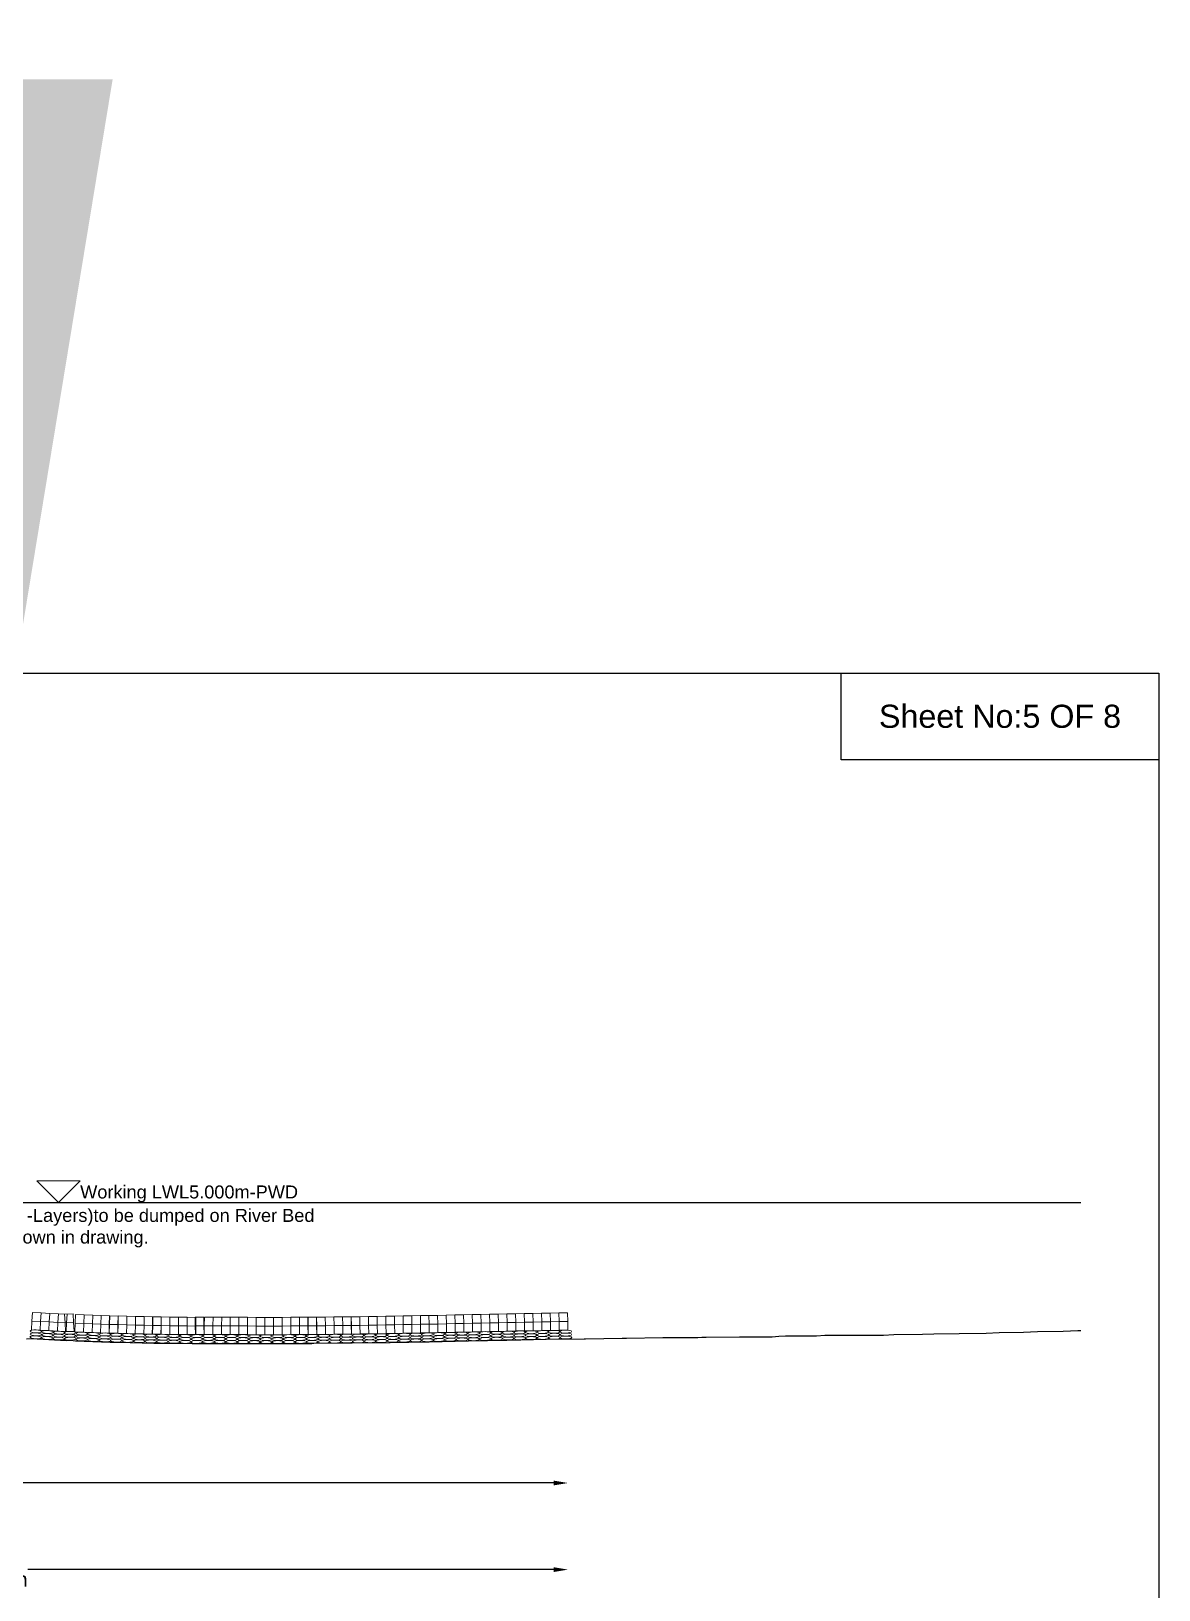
# Model space of a CAD drawing. Header units: inches. Extents: x 89000 to 215021, y -36776 to 1682.
# Drawn here: x 156094.1 to 156159.2, y -36710.9 to -36620.9 of the extents above; entities that cross this region are included whole.
import ezdxf

# ---------------------------------------------------------------- set-up
doc = ezdxf.new("R2010")
doc.units = ezdxf.units.IN
doc.header["$LTSCALE"] = 7
doc.header["$MEASUREMENT"] = 0
doc.header["$PDMODE"] = 3
for name, color, linetype, lineweight in [('Cross Section Labels', 7, 'Continuous', 9), ('Existing_Bed_Level for Xsection', 7, 'Continuous', 25), ('Long Section Labels', 7, 'Continuous', 9)]:
    doc.layers.add(name, color=color, linetype=linetype, lineweight=lineweight)
doc.styles.get("Standard").update_dxf_attribs({"font": 'arial.ttf'})
doc.dimstyles.new('Appron Lebeling Style', dxfattribs={"dimtxt": 50, "dimasz": 50, "dimexe": 0.18, "dimexo": 0.0625, "dimgap": 0.09, "dimtad": 0, "dimtih": 1, "dimtoh": 1, "dimdec": 4, "dimzin": 0, "dimdsep": 46, "dimtxsty": 'Standard', "dimcen": 0.09, "dimse1": 1, "dimse2": 1, "dimadec": 0, "dimazin": 0, "dimtfac": 1, "dimtdec": 4, "dimtofl": 0, "dimtmove": 0, "dimatfit": 3, "dimfxl": 1, "dimtolj": 1, "dimtzin": 0, "dimarcsym": 0})
doc.dimstyles.get("Standard").update_dxf_attribs({"dimtxt": 0.18, "dimasz": 0.18, "dimexe": 0.18, "dimexo": 0.0625, "dimgap": 0.09, "dimtad": 0, "dimtih": 1, "dimtoh": 1, "dimdec": 4, "dimzin": 0, "dimdsep": 46, "dimtxsty": 'Standard', "dimcen": 0.09, "dimadec": 0, "dimazin": 0, "dimtfac": 1, "dimtdec": 4, "dimtofl": 0, "dimtmove": 0, "dimatfit": 3, "dimfxl": 1, "dimtolj": 1, "dimtzin": 0, "dimarcsym": 0})

# ---------------------------------------------------------------- blocks, each defined once
blk = doc.blocks.new('*D4')
at = {"layer": 'Cross Section Labels', "color": 0, "lineweight": -2, "transparency": 16777216}
for p, q in [((156051.501, -36704.753), (156085.741, -36704.753)), ((156124.236, -36704.753), (156089.996, -36704.753))]:
    blk.add_line(p, q, dxfattribs=at)
at = {"layer": 'Cross Section Labels', "color": 0, "transparency": 16777216}
for points in [[(156051.501, -36704.614), (156051.501, -36704.892), (156050.668, -36704.753)], [(156124.236, -36704.614), (156124.236, -36704.892), (156125.069, -36704.753)]]:
    blk.add_solid(points, dxfattribs=at)
at = {"layer": 'Defpoints', "color": 0, "transparency": 16777216}
for p in [(156050.668, -36695.748), (156125.069, -36703.638), (156125.069, -36704.753)]:
    blk.add_point(p, dxfattribs=at)
at = {"layer": 'Cross Section Labels', "color": 0, "transparency": 16777216, "insert": (156087.868, -36704.753), "char_height": 0.833, "attachment_point": 5}
blk.add_mtext('\\A1;77.00 m', dxfattribs=at)
blk = doc.blocks.new('*D5')
at = {"layer": 'Cross Section Labels', "color": 0, "lineweight": -2, "transparency": 16777216}
for p, q in [((156051.501, -36709.756), (156081.855, -36709.756)), ((156124.236, -36709.756), (156093.881, -36709.756))]:
    blk.add_line(p, q, dxfattribs=at)
at = {"layer": 'Cross Section Labels', "color": 0, "transparency": 16777216}
for points in [[(156051.501, -36709.617), (156051.501, -36709.895), (156050.668, -36709.756)], [(156124.236, -36709.617), (156124.236, -36709.895), (156125.069, -36709.756)]]:
    blk.add_solid(points, dxfattribs=at)
at = {"layer": 'Defpoints', "color": 0, "transparency": 16777216}
for p in [(156050.668, -36695.748), (156125.069, -36703.638), (156125.069, -36709.756)]:
    blk.add_point(p, dxfattribs=at)
at = {"layer": 'Cross Section Labels', "color": 0, "transparency": 16777216, "insert": (156087.868, -36709.756), "char_height": 0.833, "attachment_point": 5}
blk.add_mtext('\\A1;Block @59.00 m³/m ^JGoo Bag @58.00 m³/m ', dxfattribs=at)

msp = doc.modelspace()

# ---------------------------------------------------------------- linework, layer by layer
for points in [[(155992.42416, -36657.97168), (156159.18416, -36657.97168), (156159.18416, -36775.88767), (155992.42416, -36775.88767)], [(156140.84056, -36657.97168), (156159.18416, -36657.97168), (156159.18416, -36662.97448), (156140.84056, -36662.97448)]]:
    msp.add_lwpolyline(points, close=True)
at = {"layer": 'Cross Section Labels'}
msp.add_lwpolyline([(156095.64321, -36688.54304), (156096.89391, -36687.29234), (156094.39251, -36687.29234)], close=True, dxfattribs=at)
at = {"layer": 'Existing_Bed_Level for Xsection'}
for points in [[(156049.16719, -36688.54304), (156154.67541, -36688.54304)], [(156093.78908, -36696.42245), (156094.07925, -36696.41245), (156096.09037, -36696.51451), (156096.36052, -36696.5035), (156096.63067, -36696.53352), (156098.63179, -36696.61056), (156098.87193, -36696.61456), (156099.10206, -36696.61656), (156101.1532, -36696.66659), (156101.35332, -36696.66759), (156103.36444, -36696.69261), (156103.52453, -36696.69261), (156103.69463, -36696.6906), (156103.85472, -36696.6876), (156104.01481, -36696.6856), (156108.09709, -36696.69961), (156108.21716, -36696.69761), (156110.27831, -36696.6856), (156110.37837, -36696.6836), (156112.44953, -36696.66459), (156112.52957, -36696.66359), (156112.59961, -36696.66359), (156114.80084, -36696.63057), (156116.97206, -36696.59055), (156117.01208, -36696.59055), (156117.0521, -36696.59155), (156119.29336, -36696.53752), (156119.31337, -36696.53852), (156121.52461, -36696.49349), (156121.53461, -36696.49349), (156122.34507, -36696.47749), (156123.79588, -36696.45347), (156125.99711, -36696.41845), (156126.06715, -36696.41645), (156128.19834, -36696.39244), (156128.31841, -36696.38844), (156128.44848, -36696.38243), (156130.53965, -36696.35642), (156132.56078, -36696.35041), (156132.80092, -36696.33741), (156133.04105, -36696.3224), (156134.97213, -36696.30339), (156136.86319, -36696.30139), (156137.2334, -36696.27937), (156137.63362, -36696.25736), (156139.42462, -36696.24936), (156139.90489, -36696.22134), (156143.28679, -36696.20833), (156143.87712, -36696.17432), (156145.52804, -36696.16231), (156146.19842, -36696.13029), (156147.65923, -36696.10928), (156149.22011, -36696.09127), (156149.96052, -36696.06125), (156151.36131, -36696.03524), (156152.17176, -36696.00422), (156153.65259, -36695.9732), (156154.50306, -36695.95219), (156154.67541, -36695.94779)]]:
    msp.add_lwpolyline(points, dxfattribs=at)
at = {"layer": 'Long Section Labels'}
for points in [[(156094.637, -36694.92796), (156094.13737, -36694.90261), (156094.11201, -36695.40225), (156094.61165, -36695.4276)], [(156095.13664, -36694.95332), (156094.637, -36694.92796), (156094.61165, -36695.4276), (156095.11129, -36695.45296)], [(156095.63628, -36694.97867), (156095.13664, -36694.95332), (156095.11129, -36695.45296), (156095.61092, -36695.47831)], [(156122.53792, -36694.96254), (156122.03774, -36694.97242), (156122.04762, -36695.4726), (156122.5478, -36695.46272)], [(156123.04298, -36694.95488), (156122.54277, -36694.96316), (156122.55105, -36695.46337), (156123.05126, -36695.45509)], [(156123.54319, -36694.9466), (156123.04298, -36694.95488), (156123.05126, -36695.45509), (156123.55147, -36695.44681)], [(156124.04438, -36694.93848), (156123.54416, -36694.94644), (156123.55212, -36695.44666), (156124.05233, -36695.4387)], [(156124.54459, -36694.93052), (156124.04438, -36694.93848), (156124.05233, -36695.4387), (156124.55255, -36695.43074)], [(156125.04481, -36694.92257), (156124.54459, -36694.93052), (156124.55255, -36695.43074), (156125.05277, -36695.42278)], [(156094.61165, -36695.4276), (156094.11201, -36695.40225), (156094.08666, -36695.90188), (156094.58629, -36695.92724)], [(156095.11129, -36695.45296), (156094.61165, -36695.4276), (156094.58629, -36695.92724), (156095.08593, -36695.95259)], [(156095.61092, -36695.47831), (156095.11129, -36695.45296), (156095.08593, -36695.95259), (156095.58557, -36695.97795)], [(156096.11056, -36695.50366), (156095.61092, -36695.47831), (156095.58557, -36695.97795), (156096.08521, -36696.0033)], [(156096.13592, -36695.00403), (156095.63628, -36694.97867), (156095.61092, -36695.47831), (156096.11056, -36695.50366)], [(156096.49769, -36694.98581), (156095.99783, -36695.00618), (156096.01819, -36695.50604), (156096.51806, -36695.48568)], [(156096.51806, -36695.48568), (156096.01819, -36695.50604), (156096.03856, -36696.00591), (156096.53842, -36695.98554)], [(156097.09654, -36695.54014), (156096.59663, -36695.52089), (156096.57738, -36696.0208), (156097.07729, -36696.04005)], [(156097.11579, -36695.04023), (156096.61588, -36695.02098), (156096.59663, -36695.52089), (156097.09654, -36695.54014)], [(156097.59645, -36695.55938), (156097.09654, -36695.54014), (156097.07729, -36696.04005), (156097.5772, -36696.05929)], [(156097.6157, -36695.05948), (156097.11579, -36695.04023), (156097.09654, -36695.54014), (156097.59645, -36695.55938)], [(156098.09636, -36695.57863), (156097.59645, -36695.55938), (156097.5772, -36696.05929), (156098.07711, -36696.07854)], [(156098.1156, -36695.07872), (156097.6157, -36695.05948), (156097.59645, -36695.55938), (156098.09636, -36695.57863)], [(156098.59627, -36695.59788), (156098.09636, -36695.57863), (156098.07711, -36696.07854), (156098.57702, -36696.09779)], [(156098.61551, -36695.09797), (156098.1156, -36695.07872), (156098.09636, -36695.57863), (156098.59627, -36695.59788)], [(156099.0744, -36695.60723), (156098.57419, -36695.59889), (156098.56585, -36696.0991), (156099.06606, -36696.10744)], [(156099.08273, -36695.10702), (156098.58252, -36695.09868), (156098.57419, -36695.59889), (156099.0744, -36695.60723)], [(156099.58236, -36695.61741), (156099.08223, -36695.60521), (156099.07003, -36696.10534), (156099.57016, -36696.11754)], [(156099.59456, -36695.11728), (156099.09443, -36695.10508), (156099.08223, -36695.60521), (156099.58236, -36695.61741)], [(156100.08249, -36695.62961), (156099.58236, -36695.61741), (156099.57016, -36696.11754), (156100.07029, -36696.12974)], [(156100.09469, -36695.12948), (156099.59456, -36695.11728), (156099.58236, -36695.61741), (156100.08249, -36695.62961)], [(156100.58262, -36695.64181), (156100.08249, -36695.62961), (156100.07029, -36696.12974), (156100.57042, -36696.14194)], [(156100.59482, -36695.14168), (156100.09469, -36695.12948), (156100.08249, -36695.62961), (156100.58262, -36695.64181)], [(156101.08275, -36695.65401), (156100.58262, -36695.64181), (156100.57042, -36696.14194), (156101.07055, -36696.15414)], [(156101.09495, -36695.15388), (156100.59482, -36695.14168), (156100.58262, -36695.64181), (156101.08275, -36695.65401)], [(156101.56341, -36695.65806), (156101.06314, -36695.65556), (156101.06064, -36696.15584), (156101.56091, -36696.15834)], [(156101.56591, -36695.15779), (156101.06564, -36695.15529), (156101.06314, -36695.65556), (156101.56341, -36695.65806)], [(156102.07115, -36695.66588), (156101.57091, -36695.65965), (156101.56469, -36696.1599), (156102.06493, -36696.16612)], [(156102.07738, -36695.16563), (156101.57713, -36695.15941), (156101.57091, -36695.65965), (156102.07115, -36695.66588)], [(156102.5714, -36695.6721), (156102.07115, -36695.66588), (156102.06493, -36696.16612), (156102.56517, -36696.17234)], [(156102.57762, -36695.17186), (156102.07738, -36695.16563), (156102.07115, -36695.66588), (156102.5714, -36695.6721)], [(156103.07164, -36695.67832), (156102.5714, -36695.6721), (156102.56517, -36696.17234), (156103.06541, -36696.17856)], [(156103.07786, -36695.17808), (156102.57762, -36695.17186), (156102.5714, -36695.6721), (156103.07164, -36695.67832)], [(156103.57188, -36695.68454), (156103.07164, -36695.67832), (156103.06541, -36696.17856), (156103.56566, -36696.18478)], [(156103.5781, -36695.1843), (156103.07786, -36695.17808), (156103.07164, -36695.67832), (156103.57188, -36695.68454)], [(156104.03121, -36695.17318), (156103.53101, -36695.18256), (156103.54039, -36695.68275), (156104.04058, -36695.67337)], [(156104.04058, -36695.67337), (156103.54039, -36695.68275), (156103.54977, -36696.18295), (156104.04996, -36696.17357)], [(156104.5633, -36695.67691), (156104.06302, -36695.6752), (156104.0613, -36696.17547), (156104.56158, -36696.17719)], [(156104.56501, -36695.17664), (156104.06474, -36695.17492), (156104.06302, -36695.6752), (156104.5633, -36695.67691)], [(156105.06357, -36695.67863), (156104.5633, -36695.67691), (156104.56158, -36696.17719), (156105.06186, -36696.17891)], [(156105.06529, -36695.17835), (156104.56501, -36695.17664), (156104.5633, -36695.67691), (156105.06357, -36695.67863)], [(156105.56385, -36695.68035), (156105.06357, -36695.67863), (156105.06186, -36696.17891), (156105.56213, -36696.18062)], [(156105.56557, -36695.18007), (156105.06529, -36695.17835), (156105.06357, -36695.67863), (156105.56385, -36695.68035)], [(156106.06413, -36695.68206), (156105.56385, -36695.68035), (156105.56213, -36696.18062), (156106.06241, -36696.18234)], [(156106.06584, -36695.18179), (156105.56557, -36695.18007), (156105.56385, -36695.68035), (156106.06413, -36695.68206)], [(156106.56441, -36695.68378), (156106.06413, -36695.68206), (156106.06241, -36696.18234), (156106.56269, -36696.18406)], [(156106.56612, -36695.1835), (156106.06584, -36695.18179), (156106.06413, -36695.68206), (156106.56441, -36695.68378)], [(156107.06468, -36695.6855), (156106.56441, -36695.68378), (156106.56269, -36696.18406), (156107.06297, -36696.18577)], [(156107.0664, -36695.18522), (156106.56612, -36695.1835), (156106.56441, -36695.68378), (156107.06468, -36695.6855)], [(156107.56496, -36695.68721), (156107.06468, -36695.6855), (156107.06297, -36696.18577), (156107.56324, -36696.18749)], [(156107.56668, -36695.18693), (156107.0664, -36695.18522), (156107.06468, -36695.6855), (156107.56496, -36695.68721)], [(156108.06524, -36695.68893), (156107.56496, -36695.68721), (156107.56324, -36696.18749), (156108.06352, -36696.18921)], [(156108.06695, -36695.18865), (156107.56668, -36695.18693), (156107.56496, -36695.68721), (156108.06524, -36695.68893)], [(156108.55322, -36695.18478), (156108.05295, -36695.18769), (156108.05587, -36695.68797), (156108.55614, -36695.68505)], [(156108.55614, -36695.68505), (156108.05587, -36695.68797), (156108.05878, -36696.18824), (156108.55905, -36696.18532)], [(156109.0535, -36695.18187), (156108.55322, -36695.18478), (156108.55614, -36695.68505), (156109.05641, -36695.68214)], [(156109.05641, -36695.68214), (156108.55614, -36695.68505), (156108.55905, -36696.18532), (156109.05932, -36696.18241)], [(156109.55377, -36695.17895), (156109.0535, -36695.18187), (156109.05641, -36695.68214), (156109.55668, -36695.67922)], [(156109.55668, -36695.67922), (156109.05641, -36695.68214), (156109.05932, -36696.18241), (156109.5596, -36696.17949)], [(156110.05404, -36695.17604), (156109.55377, -36695.17895), (156109.55668, -36695.67922), (156110.05695, -36695.67631)], [(156110.05695, -36695.67631), (156109.55668, -36695.67922), (156109.5596, -36696.17949), (156110.05987, -36696.17658)], [(156110.53285, -36695.16936), (156110.03267, -36695.17937), (156110.04267, -36695.67955), (156110.54285, -36695.66954)], [(156110.54285, -36695.66954), (156110.04267, -36695.67955), (156110.05268, -36696.17973), (156110.55286, -36696.16972)], [(156111.04948, -36695.16653), (156110.54922, -36695.17112), (156110.55381, -36695.67138), (156111.05407, -36695.66679)], [(156111.05407, -36695.66679), (156110.55381, -36695.67138), (156110.55841, -36696.17164), (156111.05866, -36696.16705)], [(156111.54974, -36695.16194), (156111.04948, -36695.16653), (156111.05407, -36695.66679), (156111.55433, -36695.6622)], [(156111.55433, -36695.6622), (156111.05407, -36695.66679), (156111.05866, -36696.16705), (156111.55892, -36696.16246)], [(156112.05, -36695.15735), (156111.54974, -36695.16194), (156111.55433, -36695.6622), (156112.05459, -36695.65761)], [(156112.05459, -36695.65761), (156111.55433, -36695.6622), (156111.55892, -36696.16246), (156112.05918, -36696.15787)], [(156112.55026, -36695.15276), (156112.05, -36695.15735), (156112.05459, -36695.65761), (156112.55485, -36695.65302)], [(156112.55485, -36695.65302), (156112.05459, -36695.65761), (156112.05918, -36696.15787), (156112.55944, -36696.15327)], [(156113.04169, -36695.14594), (156112.54147, -36695.15345), (156112.54897, -36695.65367), (156113.04919, -36695.64617)], [(156113.04919, -36695.64617), (156112.54897, -36695.65367), (156112.55647, -36696.15389), (156113.0567, -36696.14639)], [(156113.54191, -36695.13844), (156113.04169, -36695.14594), (156113.04919, -36695.64617), (156113.54942, -36695.63866)], [(156113.54942, -36695.63866), (156113.04919, -36695.64617), (156113.0567, -36696.14639), (156113.55692, -36696.13889)], [(156114.04214, -36695.13094), (156113.54191, -36695.13844), (156113.54942, -36695.63866), (156114.04964, -36695.63116)], [(156114.04964, -36695.63116), (156113.54942, -36695.63866), (156113.55692, -36696.13889), (156114.05715, -36696.13138)], [(156114.54236, -36695.12343), (156114.04214, -36695.13094), (156114.04964, -36695.63116), (156114.54987, -36695.62366)], [(156114.54987, -36695.62366), (156114.04964, -36695.63116), (156114.05715, -36696.13138), (156114.55737, -36696.12388)], [(156115.03739, -36695.11511), (156114.53719, -36695.12433), (156114.54641, -36695.62452), (156115.04661, -36695.6153)], [(156115.04661, -36695.6153), (156114.54641, -36695.62452), (156114.55563, -36696.12472), (156115.05583, -36696.1155)], [(156115.53758, -36695.10589), (156115.03739, -36695.11511), (156115.04661, -36695.6153), (156115.5468, -36695.60608)], [(156115.5468, -36695.60608), (156115.04661, -36695.6153), (156115.05583, -36696.1155), (156115.55602, -36696.10628)], [(156116.03778, -36695.09667), (156115.53758, -36695.10589), (156115.5468, -36695.60608), (156116.047, -36695.59686)], [(156116.047, -36695.59686), (156115.5468, -36695.60608), (156115.55602, -36696.10628), (156116.05622, -36696.09706)], [(156116.53797, -36695.08745), (156116.03778, -36695.09667), (156116.047, -36695.59686), (156116.54719, -36695.58764)], [(156116.54719, -36695.58764), (156116.047, -36695.59686), (156116.05622, -36696.09706), (156116.55641, -36696.08784)], [(156117.03817, -36695.07823), (156116.53797, -36695.08745), (156116.54719, -36695.58764), (156117.04739, -36695.57842)], [(156117.04739, -36695.57842), (156116.54719, -36695.58764), (156116.55641, -36696.08784), (156117.05661, -36696.07862)], [(156117.52973, -36695.06875), (156117.0296, -36695.08081), (156117.04166, -36695.58094), (156117.54179, -36695.56888)], [(156117.54179, -36695.56888), (156117.04166, -36695.58094), (156117.05371, -36696.08108), (156117.55385, -36696.06902)], [(156118.02987, -36695.05669), (156117.52973, -36695.06875), (156117.54179, -36695.56888), (156118.04192, -36695.55683)], [(156118.04192, -36695.55683), (156117.54179, -36695.56888), (156117.55385, -36696.06902), (156118.05398, -36696.05696)], [(156118.53, -36695.04464), (156118.02987, -36695.05669), (156118.04192, -36695.55683), (156118.54206, -36695.54477)], [(156118.54206, -36695.54477), (156118.04192, -36695.55683), (156118.05398, -36696.05696), (156118.55412, -36696.04491)], [(156119.03014, -36695.03258), (156118.53, -36695.04464), (156118.54206, -36695.54477), (156119.04219, -36695.53271)], [(156119.04219, -36695.53271), (156118.54206, -36695.54477), (156118.55412, -36696.04491), (156119.05425, -36696.03285)], [(156119.53593, -36695.02283), (156119.03575, -36695.03301), (156119.04594, -36695.53319), (156119.54611, -36695.52301)], [(156119.54611, -36695.52301), (156119.04594, -36695.53319), (156119.05612, -36696.03337), (156119.5563, -36696.02318)], [(156120.0361, -36695.01264), (156119.53593, -36695.02283), (156119.54611, -36695.52301), (156120.04629, -36695.51282)], [(156120.04629, -36695.51282), (156119.54611, -36695.52301), (156119.5563, -36696.02318), (156120.05647, -36696.013)], [(156120.53628, -36695.00246), (156120.0361, -36695.01264), (156120.04629, -36695.51282), (156120.54647, -36695.50264)], [(156120.54647, -36695.50264), (156120.04629, -36695.51282), (156120.05647, -36696.013), (156120.55665, -36696.00281)], [(156121.03646, -36694.99228), (156120.53628, -36695.00246), (156120.54647, -36695.50264), (156121.04664, -36695.49245)], [(156121.04664, -36695.49245), (156120.54647, -36695.50264), (156120.55665, -36696.00281), (156121.05683, -36695.99263)], [(156121.53663, -36694.98209), (156121.03646, -36694.99228), (156121.04664, -36695.49245), (156121.54682, -36695.48227)], [(156121.54682, -36695.48227), (156121.04664, -36695.49245), (156121.05683, -36695.99263), (156121.557, -36695.98244)], [(156122.03774, -36694.97242), (156121.53756, -36694.9823), (156121.54744, -36695.48248), (156122.04762, -36695.4726)], [(156122.04762, -36695.4726), (156121.54744, -36695.48248), (156121.55732, -36695.98266), (156122.0575, -36695.97278)], [(156122.5478, -36695.46272), (156122.04762, -36695.4726), (156122.0575, -36695.97278), (156122.55768, -36695.9629)], [(156123.05126, -36695.45509), (156122.55105, -36695.46337), (156122.55933, -36695.96358), (156123.05954, -36695.9553)], [(156123.55147, -36695.44681), (156123.05126, -36695.45509), (156123.05954, -36695.9553), (156123.55975, -36695.94702)], [(156124.05233, -36695.4387), (156123.55212, -36695.44666), (156123.56007, -36695.94687), (156124.06029, -36695.93892)], [(156124.55255, -36695.43074), (156124.05233, -36695.4387), (156124.06029, -36695.93892), (156124.56051, -36695.93096)], [(156125.05277, -36695.42278), (156124.55255, -36695.43074), (156124.56051, -36695.93096), (156125.06072, -36695.923)]]:
    msp.add_lwpolyline(points, close=True, dxfattribs=at)
for centre, major_axis in [((156094.32412, -36696.33972), (0.33256, -0.01688)), ((156094.33274, -36696.16984), (0.33256, -0.01688)), ((156094.34136, -36695.99996), (0.33256, -0.01688)), ((156094.98923, -36696.37347), (0.33256, -0.01688)), ((156094.99786, -36696.20359), (0.33256, -0.01688)), ((156095.00648, -36696.03372), (0.33256, -0.01688)), ((156095.65435, -36696.40722), (0.33256, -0.01688)), ((156095.66297, -36696.23735), (0.33256, -0.01688)), ((156095.67159, -36696.06747), (0.33256, -0.01688)), ((156096.29795, -36696.08046), (0.33271, 0.01355)), ((156096.30487, -36696.25041), (0.33271, 0.01355)), ((156096.3118, -36696.42037), (0.33271, 0.01355)), ((156096.98255, -36696.46195), (0.33274, -0.01281)), ((156096.98909, -36696.29198), (0.33274, -0.01281)), ((156096.99563, -36696.12201), (0.33274, -0.01281)), ((156097.64803, -36696.48757), (0.33274, -0.01281)), ((156097.65457, -36696.3176), (0.33274, -0.01281)), ((156097.66111, -36696.14764), (0.33274, -0.01281)), ((156098.31351, -36696.5132), (0.33274, -0.01281)), ((156098.32005, -36696.34323), (0.33274, -0.01281)), ((156098.32659, -36696.17326), (0.33274, -0.01281)), ((156098.97667, -36696.53042), (0.33297, -0.0029)), ((156098.97815, -36696.36033), (0.33297, -0.0029)), ((156098.97963, -36696.19024), (0.33297, -0.0029)), ((156099.64381, -36696.5447), (0.33289, -0.00812)), ((156099.64796, -36696.37466), (0.33289, -0.00812)), ((156099.65211, -36696.20461), (0.33289, -0.00812)), ((156100.30959, -36696.56094), (0.33289, -0.00812)), ((156100.31374, -36696.3909), (0.33289, -0.00812)), ((156100.31788, -36696.22085), (0.33289, -0.00812)), ((156100.97536, -36696.57718), (0.33289, -0.00812)), ((156100.97951, -36696.40714), (0.33289, -0.00812)), ((156100.98366, -36696.23709), (0.33289, -0.00812)), ((156101.64024, -36696.58611), (0.33296, -0.00414)), ((156101.64236, -36696.41602), (0.33296, -0.00414)), ((156101.64447, -36696.24594), (0.33296, -0.00414)), ((156102.30616, -36696.59439), (0.33296, -0.00414)), ((156102.30828, -36696.42431), (0.33296, -0.00414)), ((156102.31039, -36696.25422), (0.33296, -0.00414)), ((156102.97208, -36696.60267), (0.33296, -0.00414)), ((156102.9742, -36696.43259), (0.33296, -0.00414)), ((156102.97631, -36696.26251), (0.33296, -0.00414)), ((156103.63196, -36696.26607), (0.33296, 0.00392)), ((156103.63396, -36696.43616), (0.33296, 0.00392)), ((156103.63596, -36696.60624), (0.33296, 0.00392)), ((156104.30318, -36696.60154), (0.33298, -0.00114)), ((156104.30376, -36696.43145), (0.33298, -0.00114)), ((156104.30435, -36696.26135), (0.33298, -0.00114)), ((156104.96915, -36696.60383), (0.33298, -0.00114)), ((156104.96973, -36696.43373), (0.33298, -0.00114)), ((156104.97031, -36696.26364), (0.33298, -0.00114)), ((156105.63512, -36696.60611), (0.33298, -0.00114)), ((156105.6357, -36696.43602), (0.33298, -0.00114)), ((156105.63628, -36696.26593), (0.33298, -0.00114)), ((156106.30109, -36696.6084), (0.33298, -0.00114)), ((156106.30167, -36696.4383), (0.33298, -0.00114)), ((156106.30225, -36696.26821), (0.33298, -0.00114)), ((156106.96705, -36696.61068), (0.33298, -0.00114)), ((156106.96764, -36696.44059), (0.33298, -0.00114)), ((156106.96822, -36696.2705), (0.33298, -0.00114)), ((156107.63302, -36696.61297), (0.33298, -0.00114)), ((156107.63361, -36696.44287), (0.33298, -0.00114)), ((156107.63419, -36696.27278), (0.33298, -0.00114)), ((156108.29621, -36696.2719), (0.33298, 0.00194)), ((156108.2972, -36696.442), (0.33298, 0.00194)), ((156108.29819, -36696.61209), (0.33298, 0.00194)), ((156108.96217, -36696.26802), (0.33298, 0.00194)), ((156108.96316, -36696.43812), (0.33298, 0.00194)), ((156108.96415, -36696.60821), (0.33298, 0.00194)), ((156109.62813, -36696.26414), (0.33298, 0.00194)), ((156109.62912, -36696.43424), (0.33298, 0.00194)), ((156109.63011, -36696.60433), (0.33298, 0.00194)), ((156110.28806, -36696.26008), (0.33292, 0.00666)), ((156110.29146, -36696.43014), (0.33292, 0.00666)), ((156110.29486, -36696.60021), (0.33292, 0.00666)), ((156110.95859, -36696.25302), (0.33297, 0.00306)), ((156110.96015, -36696.42311), (0.33297, 0.00306)), ((156110.96172, -36696.5932), (0.33297, 0.00306)), ((156111.62454, -36696.24691), (0.33297, 0.00306)), ((156111.6261, -36696.41699), (0.33297, 0.00306)), ((156111.62766, -36696.58708), (0.33297, 0.00306)), ((156112.29048, -36696.24079), (0.33297, 0.00306)), ((156112.29204, -36696.41088), (0.33297, 0.00306)), ((156112.2936, -36696.58097), (0.33297, 0.00306)), ((156112.95393, -36696.23299), (0.33295, 0.00499)), ((156112.95648, -36696.40306), (0.33295, 0.00499)), ((156112.95903, -36696.57314), (0.33295, 0.00499)), ((156113.61982, -36696.223), (0.33295, 0.00499)), ((156113.62238, -36696.39308), (0.33295, 0.00499)), ((156113.62493, -36696.56315), (0.33295, 0.00499)), ((156114.28572, -36696.21301), (0.33295, 0.00499)), ((156114.28827, -36696.38309), (0.33295, 0.00499)), ((156114.29082, -36696.55316), (0.33295, 0.00499)), ((156114.95015, -36696.20251), (0.33293, 0.00614)), ((156114.95329, -36696.37257), (0.33293, 0.00614)), ((156114.95642, -36696.54264), (0.33293, 0.00614)), ((156115.61601, -36696.19023), (0.33293, 0.00614)), ((156115.61915, -36696.3603), (0.33293, 0.00614)), ((156115.62228, -36696.53037), (0.33293, 0.00614)), ((156116.28187, -36696.17796), (0.33293, 0.00614)), ((156116.28501, -36696.34803), (0.33293, 0.00614)), ((156116.28814, -36696.51809), (0.33293, 0.00614)), ((156116.94773, -36696.16569), (0.33293, 0.00614)), ((156116.95087, -36696.33575), (0.33293, 0.00614)), ((156116.954, -36696.50582), (0.33293, 0.00614)), ((156117.61111, -36696.15271), (0.33289, 0.00803)), ((156117.61521, -36696.32276), (0.33289, 0.00803)), ((156117.61931, -36696.4928), (0.33289, 0.00803)), ((156118.27689, -36696.13666), (0.33289, 0.00803)), ((156118.28099, -36696.30671), (0.33289, 0.00803)), ((156118.28509, -36696.47675), (0.33289, 0.00803)), ((156118.94267, -36696.12061), (0.33289, 0.00803)), ((156118.94677, -36696.29066), (0.33289, 0.00803)), ((156118.95087, -36696.4607), (0.33289, 0.00803)), ((156119.61005, -36696.10715), (0.33292, 0.00678)), ((156119.61351, -36696.27721), (0.33292, 0.00678)), ((156119.61697, -36696.44727), (0.33292, 0.00678)), ((156120.27588, -36696.09359), (0.33292, 0.00678)), ((156120.27934, -36696.26365), (0.33292, 0.00678)), ((156120.28281, -36696.43371), (0.33292, 0.00678)), ((156120.94172, -36696.08004), (0.33292, 0.00678)), ((156120.94518, -36696.2501), (0.33292, 0.00678)), ((156120.94864, -36696.42016), (0.33292, 0.00678)), ((156121.60781, -36696.06673), (0.33292, 0.00658)), ((156121.61117, -36696.23679), (0.33292, 0.00658)), ((156121.61453, -36696.40685), (0.33292, 0.00658)), ((156122.27366, -36696.05357), (0.33292, 0.00658)), ((156122.27702, -36696.22364), (0.33292, 0.00658)), ((156122.28037, -36696.3937), (0.33292, 0.00658)), ((156122.94089, -36696.04233), (0.33294, 0.00551)), ((156122.94371, -36696.2124), (0.33294, 0.00551)), ((156122.94652, -36696.38247), (0.33294, 0.00551)), ((156123.60678, -36696.03131), (0.33294, 0.00551)), ((156123.60959, -36696.20138), (0.33294, 0.00551)), ((156123.61241, -36696.37145), (0.33294, 0.00551)), ((156124.27294, -36696.02059), (0.33294, 0.0053)), ((156124.27564, -36696.19066), (0.33294, 0.0053)), ((156124.27835, -36696.36074), (0.33294, 0.0053)), ((156124.93882, -36696.01), (0.33294, 0.0053)), ((156124.94153, -36696.18007), (0.33294, 0.0053)), ((156124.94424, -36696.35014), (0.33294, 0.0053))]:
    msp.add_ellipse(centre, major_axis=major_axis, ratio=0.255, dxfattribs=at)

# ---------------------------------------------------------------- texts
at = {"insert": (156150.01236, -36660.47308), "char_height": 1.33408, "attachment_point": 5}
msp.add_mtext('Sheet No:5 OF 8', dxfattribs=at)
at = {"layer": 'Cross Section Labels', "char_height": 0.75042}
for s, insert, attachment_point in [('Working LWL5.000m-PWD', (156096.89391, -36688.54304), 7), ('250Kg Sand Filled Geo-bag(minimum 3 -Layers)to be dumped on River Bed^J@58.00m³/m as shown in drawing.', (156092.77003, -36691.14809), 8)]:
    msp.add_mtext(s, dxfattribs=dict(at, insert=insert, attachment_point=attachment_point))

# ---------------------------------------------------------------- dimensions: what is measured, and where the dimension line sits
at = {"layer": 'Cross Section Labels'}
for base, text, picture, middle in [((156125.06884, -36704.753), '77.00 m', '*D4', (156087.86844, -36704.753)), ((156125.06884, -36709.7558), 'Block @59.00 m³/m ^JGoo Bag @58.00 m³/m ', '*D5', (156087.86844, -36709.7558))]:
    dim = msp.add_linear_dim(base=base, p1=(156050.66803, -36695.74796), p2=(156125.06884, -36703.63814), text=text, dimstyle='Appron Lebeling Style', override={"dimtxt": 0.833, "dimasz": 0.833}, dxfattribs=at)
    dim.commit()
    dim.dimension.update_dxf_attribs({"geometry": picture, "text_midpoint": middle})

# ---------------------------------------------------------------- leaders
at = {"layer": 'Cross Section Labels', "annotation_type": 0, "has_hookline": 1, "hookline_direction": 0}
for points, text_width in [([(156067.66791, -36692.89043), (156067.66791, -36685.54136), (156075.08211, -36685.54136)], 37.68275), ([(156086.93328, -36695.66734), (156086.93328, -36687.54248), (156020.68003, -36691.14809), (156092.68003, -36691.14809)], 35.20575)]:
    msp.add_leader(points, dimstyle='Standard', override={"dimasz": 72}, dxfattribs=dict(at, text_width=text_width))

doc.saveas('drawing.dxf')
